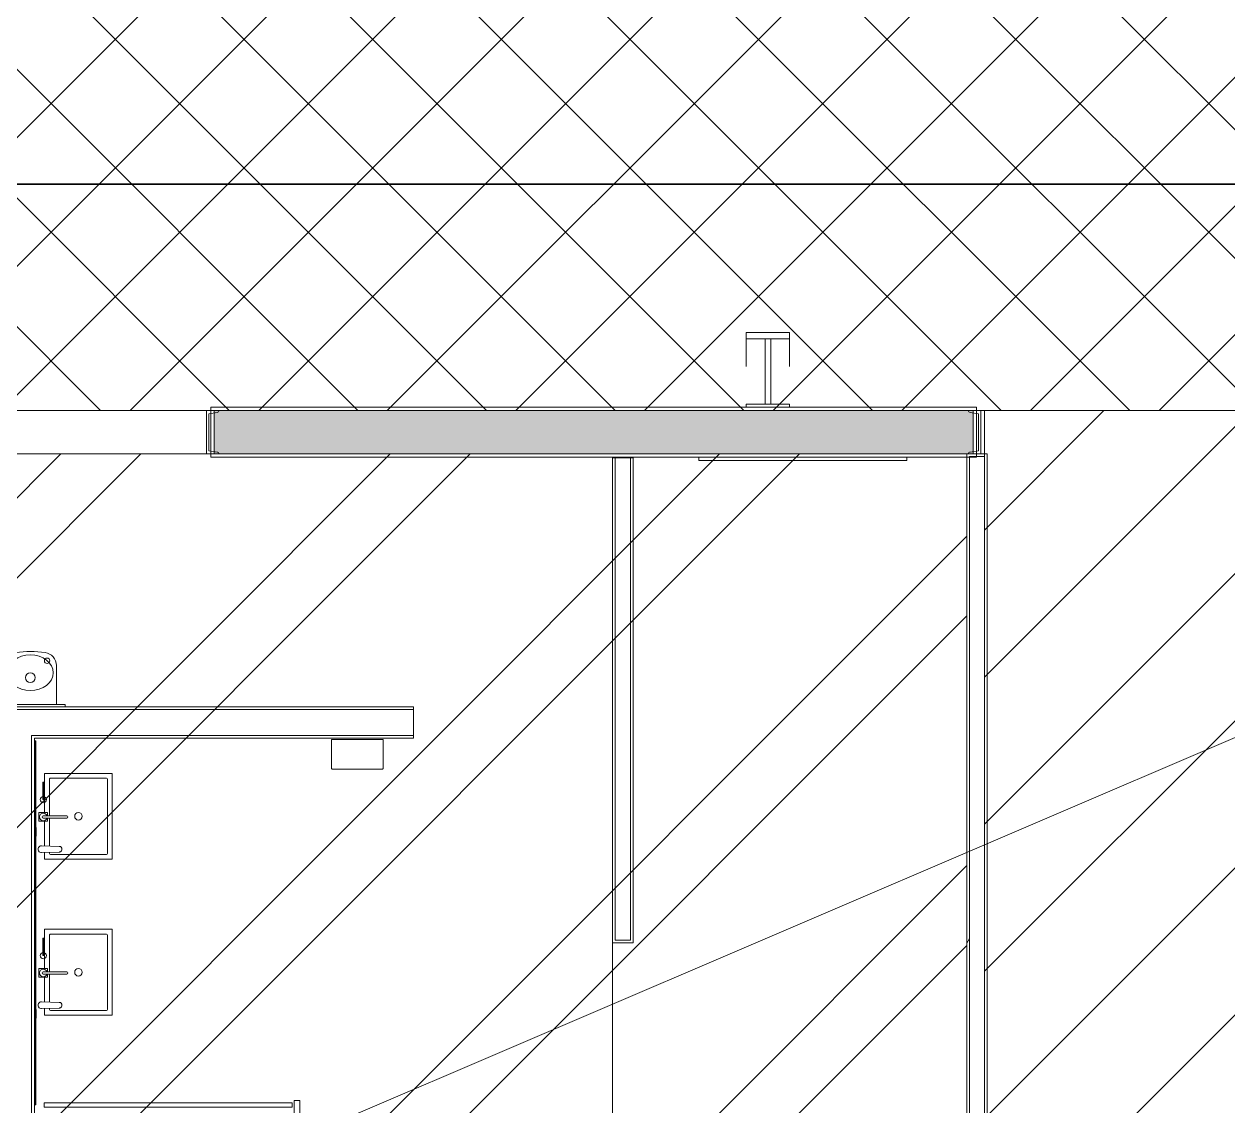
# Model space of a CAD drawing. Header units: inches. Extents: x -1442 to 61540, y -36095 to 93.
# Drawn here: x 59768.4 to 60046.4, y -22520 to -22270.4 of the extents above; entities that cross this region are included whole.
import ezdxf

# ---------------------------------------------------------------- set-up
doc = ezdxf.new("R2010")
doc.units = ezdxf.units.IN
doc.header["$MEASUREMENT"] = 0
doc.linetypes.add('Dash', pattern=[0.25, 0.125, -0.125])
doc.linetypes.add('Dash_2_', pattern=[0.25, 0.125, -0.125])
for name, color, linetype, lineweight in [('A-DETL', 90, 'Continuous', 9), ('A-DETL-GENF', 92, 'Continuous', 9), ('A-FLOR', 192, 'Continuous', 9), ('A-GENM', 13, 'Continuous', 9), ('A-WALL', 113, 'Continuous', 9), ('A-WALL-PATT', 111, 'Continuous', 15), ('G-ANNO-TEXT', 231, 'Continuous', 9), ('I-WALL', 2, 'Continuous', 9), ('P-SANR-FIXT', 6, 'Continuous', 9), ('Q-SPCQ', 91, 'Continuous', 9), ('Q-SPCQ-HDLN', 91, 'Dash', 9), ('S-BEAM', 12, 'Continuous', 9), ('S-COLS', 52, 'Continuous', 9)]:
    doc.layers.add(name, color=color, linetype=linetype, lineweight=lineweight)

# ---------------------------------------------------------------- blocks, each defined once
blk = doc.blocks.new('Partition-Floor_Braced-Bradley_Corp-St_Stl-ADA-N_Stalls - ADA _optional_ _ n Standard Stalls-320692-Life Safety Plan')
at = {"layer": 'Q-SPCQ', "color": 7}
for p, q in [((68.5, -0.88), (67.5, -0.88)), ((67.5, -0.88), (67.5, -58.13)), ((68.5, -58.13), (68.5, -0.88)), ((105.5, -0.88), (104.5, -0.88)), ((104.5, -0.88), (104.5, -58.13)), ((105.5, -58.13), (105.5, -0.88)), ((142.5, -0.88), (141.5, -0.88)), ((141.5, -0.88), (141.5, -58.13)), ((142.5, -58.13), (142.5, -0.88)), ((179.5, -0.88), (178.5, -0.88)), ((178.5, -0.88), (178.5, -58.13)), ((179.5, -58.13), (179.5, -0.88)), ((67.5, -58.13), (68.5, -58.13)), ((104.5, -58.13), (105.5, -58.13)), ((141.5, -58.13), (142.5, -58.13)), ((178.5, -58.13), (179.5, -58.13)), ((11.5, -58.63), (8.5, -58.63)), ((8.5, -58.63), (8.5, -59.88)), ((8.5, -59.88), (11.5, -59.88)), ((11.5, -59.88), (11.5, -58.63)), ((12.69, -59.25), (11.69, -59.25)), ((11.69, -59.25), (11.69, -94.87)), ((12.69, -94.87), (12.69, -59.25)), ((71.5, -58.63), (47.5, -58.63)), ((47.5, -58.63), (47.5, -59.88)), ((47.5, -59.88), (71.5, -59.88)), ((71.5, -59.88), (71.5, -58.63)), ((72.69, -59.25), (71.69, -59.25)), ((71.69, -59.25), (71.69, -84.87)), ((72.69, -84.87), (72.69, -59.25)), ((97.5, -58.63), (97.5, -59.88)), ((108.5, -58.63), (97.5, -58.63)), ((97.5, -59.88), (108.5, -59.88)), ((108.5, -59.88), (108.5, -58.63)), ((109.69, -59.25), (108.69, -59.25)), ((108.69, -59.25), (108.69, -84.87)), ((109.69, -84.87), (109.69, -59.25)), ((134.5, -58.63), (134.5, -59.88)), ((145.5, -58.63), (134.5, -58.63)), ((134.5, -59.88), (145.5, -59.88)), ((145.5, -59.88), (145.5, -58.63)), ((146.69, -59.25), (145.69, -59.25)), ((145.69, -59.25), (145.69, -84.87)), ((146.69, -84.87), (146.69, -59.25)), ((180, -58.63), (171.5, -58.63)), ((171.5, -58.63), (171.5, -59.88)), ((171.5, -59.88), (180, -59.88)), ((180, -59.88), (180, -58.63)), ((71.69, -84.87), (72.69, -84.87)), ((108.69, -84.87), (109.69, -84.87)), ((145.69, -84.87), (146.69, -84.87)), ((11.69, -94.87), (12.69, -94.87))]:
    blk.add_line(p, q, dxfattribs=at)
at = {"layer": 'Q-SPCQ-HDLN', "color": 7, "linetype": 'Dash_2_'}
for centre, radius, start in [((11.69, -59.25), 35.62, 271.7908), ((71.69, -59.25), 25.62, 272.2042), ((108.69, -59.25), 25.62, 272.2042), ((145.69, -59.25), 25.62, 272.2042)]:
    blk.add_arc(centre, radius, start, 360, dxfattribs=at)
blk = doc.blocks.new('Drinking_Fountain-Haws_Corporation-Wall_Mounted_1119 - 1119-355850-Life Safety Plan')
at = {"layer": 'P-SANR-FIXT', "color": 7}
for p, q in [((13.07, 20.75), (13.07, 5.95)), ((25.07, 5.95), (25.07, 20.75)), ((29.07, 15), (29.07, 5.95)), ((41.07, 5.95), (41.07, 15)), ((43.07, 5.95), (11.07, 5.95)), ((11.07, 5.95), (11.07, 5.45)), ((43.07, 5.45), (43.07, 5.95))]:
    blk.add_line(p, q, dxfattribs=at)
for centre, radius in [((22.94, 21.8), 0.625), ((19.07, 17.94), 1.13), ((38.94, 16.07), 0.625), ((35.07, 12.19), 1.13)]:
    blk.add_circle(centre, radius, dxfattribs=at)
for centre, radius, start, end in [((16.07, 20.75), 3, 97.5776, 180), ((19.07, -1.8), 25.75, 82.4224, 97.5776), ((22.07, 20.75), 3, 360, 82.4224), ((32.07, 15), 3, 97.5776, 180), ((35.07, -7.55), 25.75, 82.4224, 97.5776), ((38.07, 15), 3, 360, 82.4224)]:
    blk.add_arc(centre, radius, start, end, dxfattribs=at)
for centre, ratio in [((19.07, 19.07), 0.786373), ((35.07, 13.32), 0.786365)]:
    blk.add_ellipse(centre, major_axis=(-5.25, 0), ratio=ratio, dxfattribs=at)
blk = doc.blocks.new('Bradley-Washroom_Accessories-Mirrors-747_Standard - 84_ x 36_ _ BradEX-219120-Life Safety Plan')
at = {"layer": 'Q-SPCQ', "color": 7}
for p, q in [((25522.14, -22519.74), (25522.14, -22435.74)), ((25522.39, -22435.74), (25522.14, -22435.74)), ((25522.39, -22435.74), (25522.39, -22519.74)), ((25522.14, -22455.74), (25522.39, -22455.74)), ((25522.14, -22457.74), (25522.14, -22455.74)), ((25522.14, -22455.74), (25522.42, -22455.74)), ((25522.14, -22457.74), (25522.14, -22455.74)), ((25522.39, -22455.74), (25522.42, -22455.74)), ((25522.39, -22455.74), (25522.39, -22457.74)), ((25522.39, -22457.74), (25522.39, -22455.74)), ((25522.42, -22457.74), (25522.42, -22455.74)), ((25522.42, -22457.74), (25522.42, -22455.74)), ((25522.39, -22457.74), (25522.14, -22457.74)), ((25522.42, -22457.74), (25522.14, -22457.74)), ((25522.42, -22457.74), (25522.39, -22457.74)), ((25522.14, -22497.74), (25522.39, -22497.74)), ((25522.14, -22499.74), (25522.14, -22497.74)), ((25522.14, -22497.74), (25522.42, -22497.74)), ((25522.14, -22499.74), (25522.14, -22497.74)), ((25522.39, -22497.74), (25522.42, -22497.74)), ((25522.39, -22497.74), (25522.39, -22499.74)), ((25522.39, -22499.74), (25522.39, -22497.74)), ((25522.42, -22499.74), (25522.42, -22497.74)), ((25522.42, -22499.74), (25522.42, -22497.74)), ((25522.39, -22499.74), (25522.14, -22499.74)), ((25522.42, -22499.74), (25522.14, -22499.74)), ((25522.42, -22499.74), (25522.39, -22499.74)), ((25522.14, -22519.74), (25522.39, -22519.74))]:
    blk.add_line(p, q, dxfattribs=at)
blk = doc.blocks.new('Bradley-Washroom_Accessories-Mirrors-780_Custom - Bradley-Washroom_Accessories-Mirrors-780_Custom-177760-Life Safety Plan')
at = {"layer": 'Q-SPCQ', "color": 7}
for p, q in [((25320.64, -22370.3), (25368.64, -22370.3)), ((25320.64, -22370.3), (25320.64, -22371.05)), ((25368.64, -22371.05), (25320.64, -22371.05)), ((25368.64, -22371.05), (25368.64, -22370.3))]:
    blk.add_line(p, q, dxfattribs=at)
blk = doc.blocks.new('Soap_Dispenser-TOTO-TES1ADC-05 - Polished Chrome-194390-Life Safety Plan')
at = {"layer": 'A-GENM', "color": 7}
for p, q in [((-0.79, 0), (-0.66, 4.1)), ((0.66, 4.1), (0.79, 0.03))]:
    blk.add_line(p, q, dxfattribs=at)
blk.add_arc((0, 0), 0.791, 180.001, 1.8521, dxfattribs=at)
blk.add_open_spline([(-0.66, 4.1), (-0.66, 4.16), (-0.65, 4.29), (-0.56, 4.47), (-0.42, 4.61), (-0.21, 4.73), (0.08, 4.76), (0.35, 4.67), (0.51, 4.53), (0.6, 4.4), (0.65, 4.25), (0.66, 4.15), (0.66, 4.1)], degree=3, knots=[-1, -1, -1, -1, -0.903846, -0.807692, -0.711538, -0.615385, -0.461538, -0.307692, -0.230769, -0.153846, -0.076923, 0, 0, 0, 0], dxfattribs=at)
blk = doc.blocks.new('Faucet-Lavatory-Zurn-Z6920XL - Z6920-XL-ADM2-H4-162583-Life Safety Plan')
at = {"layer": 'P-SANR-FIXT'}
for p, q in [((1, 1), (-1, 1)), ((-1, 1), (-1, -1)), ((-0.25, 0), (-0.25, -5.25)), ((0.25, -5.25), (0.25, 0)), ((1, -1), (1, 1)), ((8, 0.12), (4, 0.12)), ((4, 0.12), (4, -0.12)), ((8, -0.12), (8, 0.12)), ((-1, -1), (-0.25, -1)), ((0.25, -1), (1, -1)), ((4, -0.12), (8, -0.12))]:
    blk.add_line(p, q, dxfattribs=at)
blk.add_circle((4, 0), 0.719, dxfattribs=at)
for centre, radius, start, end in [((0, 0), 0.875, 0, 180), ((0, 0), 0.875, 180, 244.2857), ((0, 0), 0.25, 360, 180), ((0, 0), 0.875, 295.7143, 0), ((0, -5.37), 0.281, 152.734, 27.266)]:
    blk.add_arc(centre, radius, start, end, dxfattribs=at)
blk = doc.blocks.new('Sink-Under_Counter-Kohler-2882 - White-194391-Life Safety Plan')
at = {"layer": 'P-SANR-FIXT', "color": 7}
for p, q in [((9.91, 7.81), (-9.91, 7.81)), ((-9.91, 7.81), (-9.91, -7.81)), ((-8.81, -6.46), (-8.81, 6.46)), ((-8.56, 6.71), (8.56, 6.71)), ((8.81, 6.46), (8.81, -6.46)), ((9.91, -7.81), (9.91, 7.81)), ((-9.91, -7.81), (-0.85, -7.81)), ((-0.1, -6.71), (-8.56, -6.71)), ((6.87, -6.71), (0.4, -6.71)), ((1.15, -7.81), (6.83, -7.81)), ((8.56, -6.71), (8.33, -6.71)), ((8.37, -7.81), (9.91, -7.81))]:
    blk.add_line(p, q, dxfattribs=at)
for centre, radius, start, end in [((-8.56, 6.46), 0.25, 90, 180), ((8.56, 6.46), 0.25, 0, 90), ((0, 0), 0.875, 0, 180), ((0, 0), 0.875, 180, 0), ((-8.56, -6.46), 0.25, 180, 270), ((8.56, -6.46), 0.25, 270, 0)]:
    blk.add_arc(centre, radius, start, end, dxfattribs=at)
blk = doc.blocks.new('Hand_Dryer-Excel_Dryer-XLERATOR_Unit - Not a Type - Load Type Catalog-357530-Life Safety Plan')
at = {"layer": 'Q-SPCQ', "color": 7}
for p, q in [((25590.61, -22442.03), (25590.61, -22435.43)), ((25590.61, -22435.43), (25602.55, -22435.43)), ((25602.55, -22435.43), (25602.55, -22442.03)), ((25602.3, -22442.3), (25590.86, -22442.3))]:
    blk.add_line(p, q, dxfattribs=at)
for centre, start, end in [((25590.86, -22442.05), 175.9748, 270), ((25602.3, -22442.05), 270, 4.0252)]:
    blk.add_arc(centre, 0.251, start, end, dxfattribs=at)
blk = doc.blocks.new('Locker Rooms and Restrooms_rvt-2-Life Safety Plan')
at = {"layer": 'A-FLOR', "color": 7}
blk.add_line((25655.52, -22482.37), (25655.52, -22526.93), dxfattribs=at)
at = {"layer": 'A-WALL', "color": 7}
for p, q in [((25659.64, -22481.74), (25659.64, -22370.43)), ((25659.64, -22370.43), (25659.64, -22481.74)), ((25434.27, -22428.55), (25609.52, -22428.55)), ((25609.52, -22428.55), (25609.52, -22427.93)), ((25609.52, -22434.55), (25609.52, -22428.55)), ((25521.39, -22435.18), (25521.39, -22434.55)), ((25521.39, -22434.55), (25609.52, -22434.55)), ((25609.52, -22435.18), (25609.52, -22434.55)), ((25521.39, -22435.18), (25521.39, -22691.3))]:
    blk.add_line(p, q, dxfattribs=at)
at = {"layer": 'I-WALL', "color": 250, "lineweight": 15}
for p, q in [((25655.52, -22370.43), (25655.52, -22482.37)), ((25656.14, -22370.43), (25655.52, -22370.43)), ((25656.14, -22370.43), (25656.14, -22481.74)), ((25659.64, -22370.43), (25656.14, -22370.43)), ((25656.14, -22481.74), (25656.14, -22370.43)), ((25660.27, -22370.43), (25659.64, -22370.43)), ((25660.27, -22481.74), (25660.27, -22370.43)), ((25609.52, -22427.93), (25434.27, -22427.93)), ((25522.02, -22691.3), (25522.02, -22435.18)), ((25522.02, -22435.18), (25609.52, -22435.18)), ((25656.14, -22481.74), (25659.64, -22481.74)), ((25659.64, -22481.74), (25656.14, -22481.74)), ((25660.27, -22482.37), (25660.27, -22481.74)), ((25655.52, -22482.37), (25656.14, -22482.37)), ((25656.14, -22482.37), (25660.27, -22482.37))]:
    blk.add_line(p, q, dxfattribs=at)
at = {"lineweight": 9}
for name, p in [('Bradley-Washroom_Accessories-Mirrors-780_Custom - Bradley-Washroom_Accessories-Mirrors-780_Custom-177760-Life Safety Plan', (354.81, 0)), ('Drinking_Fountain-Haws_Corporation-Wall_Mounted_1119 - 1119-355850-Life Safety Plan', (25486.03, -22433.37)), ('Bradley-Washroom_Accessories-Mirrors-747_Standard - 84_ x 36_ _ BradEX-219120-Life Safety Plan', (0, 0)), ('Hand_Dryer-Excel_Dryer-XLERATOR_Unit - Not a Type - Load Type Catalog-357530-Life Safety Plan', (0, 0))]:
    blk.add_blockref(name, p, dxfattribs=at)
for name, p, rotation in [('Sink-Under_Counter-Kohler-2882 - White-194391-Life Safety Plan', (25532.2, -22453.18), 270), ('Faucet-Lavatory-Zurn-Z6920XL - Z6920-XL-ADM2-H4-162583-Life Safety Plan', (25524.08, -22453.33), 89.99999999999962), ('Soap_Dispenser-TOTO-TES1ADC-05 - Polished Chrome-194390-Life Safety Plan', (25523.66, -22460.78), 270.0000000000303), ('Sink-Under_Counter-Kohler-2882 - White-194391-Life Safety Plan', (25532.2, -22489.18), 270), ('Faucet-Lavatory-Zurn-Z6920XL - Z6920-XL-ADM2-H4-162583-Life Safety Plan', (25524.08, -22489.33), 89.99999999999962), ('Soap_Dispenser-TOTO-TES1ADC-05 - Polished Chrome-194390-Life Safety Plan', (25523.66, -22496.78), 270.0000000000405), ('Partition-Floor_Braced-Bradley_Corp-St_Stl-ADA-N_Stalls - ADA _optional_ _ n Standard Stalls-320692-Life Safety Plan', (25523.39, -22698.8), 90.00000000000044)]:
    blk.add_blockref(name, p, dxfattribs=dict(at, rotation=rotation))
blk = doc.blocks.new('columns and girder2 - one-1334686-Life Safety Plan')
at = {"layer": 'S-BEAM', "lineweight": 13}
for p, q in [((-5, -1.25), (-5, -2)), ((-5, -2), (5, -2)), ((0.62, -2), (-0.63, -2)), ((-0.63, -2), (-0.63, -17.03)), ((0.62, -17.03), (0.62, -2)), ((5, -2), (5, -1.25)), ((5, -17.03), (-5, -17.03)), ((-5, -17.03), (-5, -18.55)), ((-5, -18.55), (5, -18.55)), ((-0.63, -17.03), (0.62, -17.03)), ((5, -18.55), (5, -17.03))]:
    blk.add_line(p, q, dxfattribs=at)
at = {"layer": 'S-BEAM'}
for p, q in [((-5, -17.03), (-5, -10.69)), ((5, -10.69), (5, -17.03))]:
    blk.add_line(p, q, dxfattribs=at)

msp = doc.modelspace()

# ---------------------------------------------------------------- hatches: boundary and pattern name
at = {"layer": 'A-DETL-GENF'}
h = msp.add_hatch(dxfattribs=at)
h.set_pattern_fill('FP_13', color=8, style=0, pattern_type=2)
h.set_pattern_definition([(45, (34248.79, 0), (-14.849242, 14.849242), []), (135, (34248.79, 0), (-14.849242, -14.849242), [])])
h.paths.add_polyline_path([(59946.1, -22359.55), (60520.18, -22359.55), (60520.18, -21134.19), (57040.07, -21134.3), (57040.18, -22359.55), (59872.01, -22359.55)], flags=0)
h.paths.add_polyline_path([(59071.06, -22354.83), (59071.06, -22354.83), (59071.32, -22354.83)], flags=0)
h.paths.add_polyline_path([(57913.06, -22354.83), (57913.06, -22354.83), (57913.32, -22354.83)], flags=0)
h.paths.add_polyline_path([(58926.6, -22354.41), (58926.6, -22354.41), (58926.88, -22354.41)], flags=0)
h.paths.add_polyline_path([(57768.6, -22354.41), (57768.6, -22354.41), (57768.88, -22354.41)], flags=0)
h.paths.add_polyline_path([(57815.99, -22354.36), (57815.99, -22354.35), (57819.34, -22354.36)], flags=0)
h.paths.add_polyline_path([(57045.11, -21748.6), (57045.11, -21748.6), (57045.11, -21747.31)], flags=0)
h.paths.add_polyline_path([(57741.9, -21138.79), (57741.9, -21138.79), (57744.89, -21138.79)], flags=0)
h.paths.add_polyline_path([(57798.08, -21138.29), (57798.08, -21138.29), (57798.62, -21138.29)], flags=0)
h = msp.add_hatch(dxfattribs=at)
h.set_pattern_fill('FP_15', color=8, style=0, pattern_type=2)
h.set_pattern_definition([(45, (34248.79, 0), (-16.970563, 16.970563), [])])
h.paths.add_polyline_path([(60211.87, -22786.55), (60228.56, -22786.55), (60228.56, -22359.55), (59990.18, -22359.55), (59990.18, -22786.55), (60209.77, -22786.55)], flags=0)
h.paths.add_polyline_path([(59990.81, -22606.16), (59990.81, -22606.16), (60012.06, -22606.16)], flags=0)
h = msp.add_hatch(dxfattribs=at)
h.set_pattern_fill('FP_8', color=8, style=0, pattern_type=2)
h.set_pattern_definition([(45, (34248.79, 0), (-38.01406, 38.01406), []), (45, (34248.79, 57.6), (-38.01406, 38.01406), [])])
h.paths.add_polyline_path([(59812.87, -22786.68), (59986.06, -22786.55), (59986.06, -22369.55), (59556.56, -22369.6), (59556.56, -22786.68), (59812.87, -22786.68)], flags=0)
at = {"layer": 'A-WALL-PATT', "lineweight": 9}
h = msp.add_hatch(dxfattribs=at)
h.set_pattern_fill('FP_5', color=256, style=0, pattern_type=2)
h.set_pattern_definition([(161.57, (34250.711, 1.92), (-15.3613961, -0.00164304), [0, -109.286, 12.134, 0]), (18.43, (34246.871, 1.92), (-15.3613961, 0.00164304), [0, -109.286, 12.134, 0]), (108.43, (34250.711, 1.92), (7.6769067, -38.40367936), [36.422, -84.998]), (71.57, (34246.871, 1.92), (7.6769067, 38.40367936), [36.422, -84.998])])
h.paths.add_polyline_path([(59946.1, -22369.55), (59987.56, -22369.55), (59987.56, -22359.55), (59812.31, -22359.55), (59812.31, -22369.55), (59872.01, -22369.55)], flags=0)
h.paths.add_polyline_path([(59427.46, -22369.55), (59730.31, -22369.55), (59730.31, -22359.55), (59410.31, -22359.55), (59410.31, -22369.55), (59423.31, -22369.55)], flags=0)
h.paths.add_polyline_path([(59214.06, -22369.55), (59366.81, -22369.55), (59366.81, -22359.55), (59169.06, -22359.55), (59169.06, -22369.55)], flags=0)
h.paths.add_polyline_path([(59090.93, -22369.55), (59090.93, -22359.55), (58879.56, -22359.55), (58879.56, -22369.55), (59057.01, -22369.55)], flags=0)
h.paths.add_polyline_path([(57047.43, -22369.55), (57047.43, -22359.55), (57030.18, -22359.55), (57030.18, -22369.55), (57040.07, -22369.55)], flags=0)
h = msp.add_hatch(dxfattribs=at)
h.set_pattern_fill('FP_4', color=256, style=0, pattern_type=2)
h.set_pattern_definition([(0, (34248.79, 0), (122.88, 30.72), [5.069, -87.091, 5.069, -87.091, -491.52]), (0, (34248.79, 0), (122.88, 30.72), [-184.32, 5.069, -179.251, 5.069, -87.091, -215.04]), (0, (34248.79, 0), (122.88, 30.72), [-460.8, 5.069, -56.371, 5.069, -148.531]), (120, (34294.87, 15.36), (-88.0443, 91.057202), [5.069, -87.091, 5.069, -87.091, -491.52]), (120, (34294.87, 15.36), (-88.0443, 91.057202), [-184.32, 5.069, -179.251, 5.069, -87.091, -215.04]), (120, (34294.87, 15.36), (-88.0443, 91.057202), [-460.8, 5.069, -56.371, 5.069, -148.531]), (240, (34310.23, 76.8), (-34.8357, -121.777202), [5.069, -87.091, 5.069, -87.091, -491.52]), (240, (34310.23, 76.8), (-34.8357, -121.777202), [-184.32, 5.069, -179.251, 5.069, -87.091, -215.04]), (240, (34310.23, 76.8), (-34.8357, -121.777202), [-460.8, 5.069, -56.371, 5.069, -148.531])])
h.paths.add_polyline_path([(59986.06, -22787.3), (59986.68, -22787.3), (59986.68, -22767.89), (59986.06, -22767.89), (59986.06, -22786.71)], flags=0)
h.paths.add_polyline_path([(59986.09, -22767.09), (59986.68, -22767.09), (59986.68, -22370.18), (59986.06, -22369.55), (59986.06, -22767.09)], flags=0)

# ---------------------------------------------------------------- linework, layer by layer
at = {"layer": 'A-DETL', "lineweight": 35}
msp.add_line((59135.59, -22307.27), (60200.88, -22307.27), dxfattribs=at)
at = {"layer": 'A-DETL'}
for p, q in [((57040.07, -22359.55), (59990.18, -22359.55)), ((59990.18, -22359.55), (60228.56, -22359.55)), ((59990.18, -22359.55), (59990.18, -22786.55)), ((60228.56, -22359.55), (59990.18, -22359.55)), ((59986.06, -22369.55), (59556.56, -22369.55)), ((59986.06, -22786.68), (59986.06, -22369.55))]:
    msp.add_line(p, q, dxfattribs=at)
at = {"layer": 'A-WALL'}
for p, q in [((59812.31, -22359.55), (59812.31, -22369.55)), ((59812.31, -22359.55), (59987.56, -22359.55)), ((59987.56, -22369.55), (59987.56, -22359.55)), ((59812.31, -22369.55), (59987.56, -22369.55)), ((59990.18, -22370.18), (59986.68, -22370.18)), ((59986.68, -22370.18), (59986.68, -22767.09)), ((59990.18, -22370.18), (59990.18, -22602.66))]:
    msp.add_line(p, q, dxfattribs=at)
at = {"layer": 'G-ANNO-TEXT', "color": 145}
msp.add_line((59473.55, -22680.79), (60777.01, -22123.22), dxfattribs=at)
at = {"layer": 'I-WALL', "lineweight": 15}
for p, q in [((59988.31, -22358.8), (59811.56, -22358.8)), ((59811.56, -22358.8), (59811.56, -22370.3)), ((59988.31, -22370.3), (59988.31, -22358.8)), ((59811.56, -22370.3), (59924.24, -22370.3)), ((59972.24, -22370.3), (59988.31, -22370.3)), ((59990.81, -22369.55), (59986.06, -22369.55)), ((59986.06, -22369.55), (59986.06, -22767.09)), ((59990.81, -22602.04), (59990.81, -22369.55))]:
    msp.add_line(p, q, dxfattribs=at)
at = {"layer": 'S-COLS', "lineweight": 13}
for p, q in [((59813.45, -22359.55), (59810.56, -22359.55)), ((59810.56, -22359.55), (59810.56, -22369.55)), ((59811.08, -22360.29), (59813.01, -22359.99)), ((59989.31, -22359.55), (59986.42, -22359.55)), ((59986.85, -22359.99), (59988.78, -22360.29)), ((59989.31, -22369.55), (59989.31, -22359.55)), ((59811.08, -22368.81), (59811.08, -22360.29)), ((59988.78, -22360.29), (59988.78, -22368.81)), ((59810.56, -22369.55), (59813.45, -22369.55)), ((59813.01, -22369.12), (59811.08, -22368.81)), ((59986.42, -22369.55), (59989.31, -22369.55)), ((59988.78, -22368.81), (59986.85, -22369.12))]:
    msp.add_line(p, q, dxfattribs=at)
for centre, start, end in [((59813.01, -22359.55), 270, 0), ((59986.85, -22359.55), 180, 270), ((59813.01, -22369.55), 0, 90), ((59986.85, -22369.55), 90, 180)]:
    msp.add_arc(centre, 0.436, start, end, dxfattribs=at)

# ---------------------------------------------------------------- block references
at = {"color": 250, "lineweight": 5}
msp.add_blockref('Locker Rooms and Restrooms_rvt-2-Life Safety Plan', (34248.79, 0), dxfattribs=at)
at = {"layer": 'S-BEAM', "rotation": 180}
msp.add_blockref('columns and girder2 - one-1334686-Life Safety Plan', (59940.18, -22360.05), dxfattribs=at)

doc.saveas('drawing.dxf')
